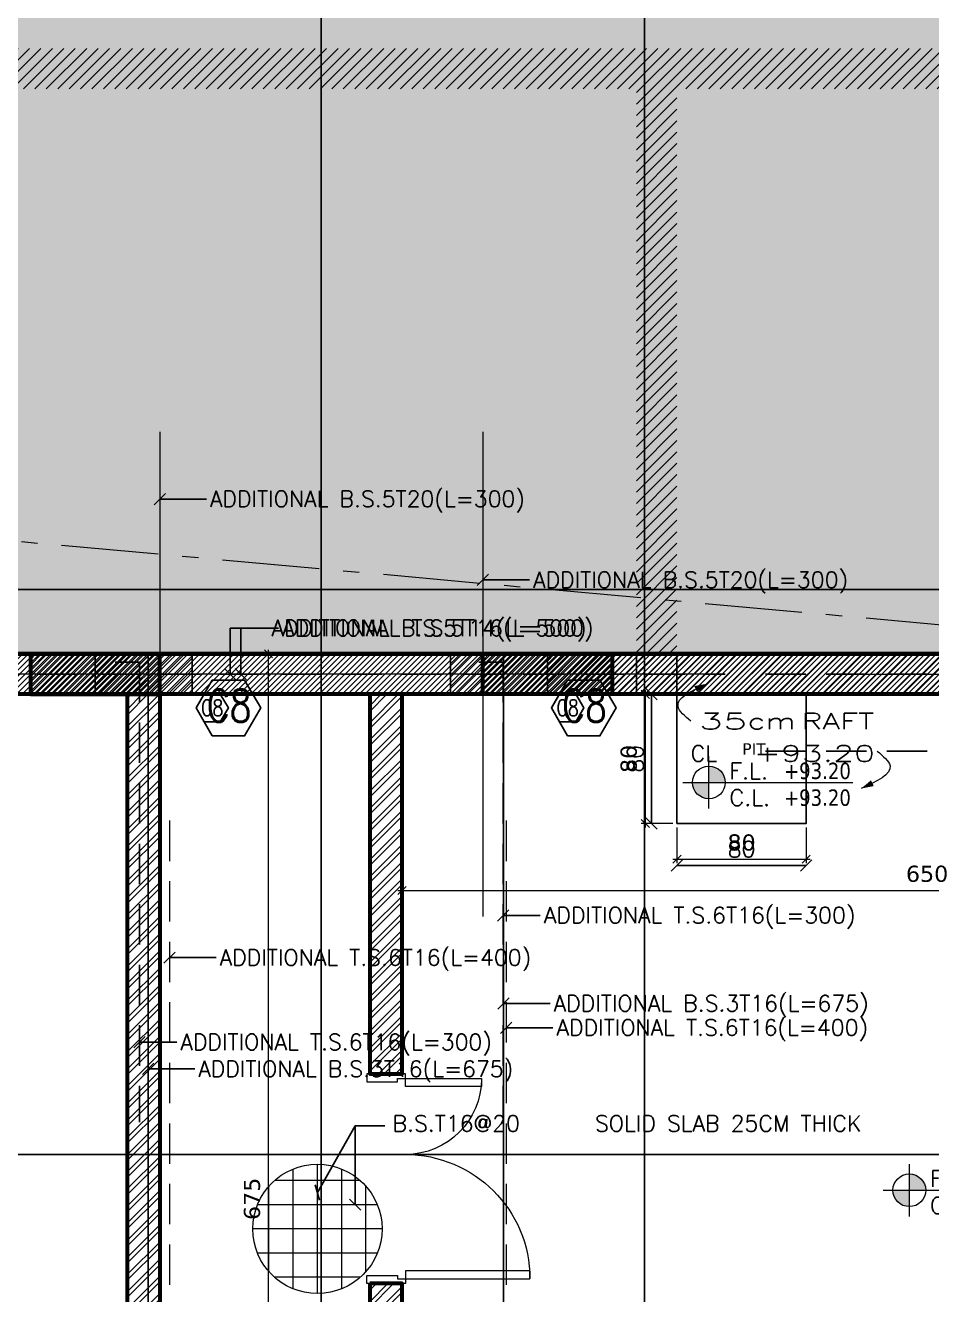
# Model space of a CAD drawing. Header units: inches. Extents: x -48 to 777, y -156 to 510.
# Drawn here: x 596.35 to 601.95, y 151.09 to 158.95 of the extents above; entities that cross this region are included whole.
import ezdxf
from ezdxf.enums import TextEntityAlignment as Align

# ---------------------------------------------------------------- set-up
doc = ezdxf.new("R2010")
doc.units = ezdxf.units.IN
doc.header["$MEASUREMENT"] = 0
doc.set_wipeout_variables(frame=1)
for name, pattern in [('ACAD_ISO10W100', [18, 12, -3, 0, -3]), ('HIDDEN', [0.375, 0.25, -0.125]), ('NUHA', [1.45, 0.75, -0.25, 0.2, -0.25])]:
    doc.linetypes.add(name, pattern=pattern)
doc.layers.get('Defpoints').update_dxf_attribs({"lineweight": 5})
for name, color, linetype, lineweight in [('A-AXIS ST', 251, 'ACAD_ISO10W100', 5), ('A-DIM', 9, 'Continuous', 5), ('A-DOORS', 38, 'Continuous', 20), ('A-HIDDEN', 254, 'HIDDEN', 5), ('A-LEVELS', 139, 'Continuous', 20), ('A-LIMIT LOT', 235, 'ACAD_ISO10W100', 20), ('A-PILLARS', 1, 'Continuous', 60), ('A-SIGNS1', 20, 'Continuous', 15), ('A-SIGNS2', 30, 'Continuous', 15), ('A-TEXT', 50, 'Continuous', 15), ('A-WALLS', 7, 'Continuous', 60), ('H-PILLARS', 61, 'Continuous', 5), ('H-WALLS', 51, 'Continuous', 5), ('str-raft-bottom', 1, 'Continuous', 5), ('str-raft-top', 1, 'Continuous', 5)]:
    doc.layers.add(name, color=color, linetype=linetype, lineweight=lineweight)
doc.layers.add('HH-DARK GREY', color=7, linetype='Continuous', lineweight=5, true_color=0x404040)
for name, color, linetype in [('pts pc', 7, 'Continuous'), ('Str-Axes', 8, 'Continuous'), ('str-basement2', 5, 'Continuous'), ('str-col-hatch', 8, 'Continuous'), ('str-COL-TAG-100', 1, 'Continuous'), ('str-COL-TAG-50', 7, 'Continuous'), ('str-columns', 3, 'Continuous'), ('str-ground', 5, 'Continuous'), ('str-raft', 5, 'Continuous'), ('str-slab-bottom-reinf.', 1, 'Continuous'), ('str-slab-top', 1, 'Continuous'), ('str-walls', 5, 'Continuous')]:
    doc.layers.add(name, color=color, linetype=linetype)
doc.styles.add('2mm', font='simplex.shx', dxfattribs={"height": 0.5})
doc.styles.add('ROMAN', font='ROMANS.SHX')
doc.styles.add('ROMAND', font='verdana.ttf')
doc.styles.add('ROMANS', font='romans__.ttf', dxfattribs={"height": 0.14})
doc.dimstyles.new('M-1.50', dxfattribs={"dimtxt": 0.1, "dimasz": 0.05, "dimexe": 0.025, "dimexo": 0.025, "dimgap": 0.05, "dimtad": 1, "dimlfac": 100, "dimrnd": 0.5, "dimzin": 9, "dimdsep": 46, "dimtxsty": 'ROMAND', "dimblk": 'OBLIQUE', "dimcen": 1, "dimdle": 0.025, "dimclrd": 256, "dimclre": 256, "dimclrt": 2, "dimadec": 0, "dimazin": 0, "dimtfac": 0.666667, "dimtmove": 2, "dimatfit": 3, "dimfxl": 0.04, "dimtolj": 1, "dimtzin": 5, "dimlwd": -1, "dimlwe": -1, "dimarcsym": 0})
doc.dimstyles.new('structure', dxfattribs={"dimtxt": 0.1, "dimasz": 0.07, "dimexe": 0.18, "dimexo": 1, "dimgap": 0.05, "dimtad": 1, "dimdec": 1, "dimlfac": 100, "dimrnd": 0.5, "dimdsep": 46, "dimtxsty": 'ROMAN', "dimblk1": 'OBLIQUE', "dimblk2": 'OBLIQUE', "dimsah": 1, "dimcen": 0.009, "dimse1": 1, "dimse2": 1, "dimclrd": 4, "dimclre": 9, "dimclrt": 1, "dimadec": 0, "dimazin": 0, "dimtfac": 0.066667, "dimtdec": 1, "dimtix": 1, "dimtmove": 2, "dimatfit": 3, "dimldrblk": 'OBLIQUE', "dimfxl": 0.18, "dimtolj": 1, "dimarcsym": 0})
pattern_1 = [(45, (4e-09, -99), (-0.035355339, 0.035355339), [])]

# ---------------------------------------------------------------- blocks, each defined once
blk = doc.blocks.new('LOT 688  TOPOGRAPHIC PLAN')
at = {"layer": 'A-LEVELS', "linetype": 'Continuous'}
for points in [[(-315993.24815, -27904.1172), (-315992.36321, -27903.98227), (-315991.49931, -27903.77041), (-315989.82419, -27903.14766), (-315988.13907, -27902.56039), (-315986.49852, -27901.84927), (-315986.07793, -27901.70635), (-315985.64327, -27901.60757), (-315984.76299, -27901.44127), (-315983.03305, -27901.03153), (-315982.17605, -27900.81323), (-315981.3012, -27900.63057), (-315980.3909, -27900.51656), (-315979.95952, -27900.41536), (-315979.77651, -27900.30285), (-315979.61232, -27900.14969), (-315978.96618, -27899.39156), (-315978.27808, -27898.62505), (-315977.9144, -27898.30944), (-315977.53565, -27898.07661)], [(-315992.89106, -27910.43137), (-315991.66476, -27909.84763), (-315991.00958, -27909.60551), (-315990.33388, -27909.42882), (-315989.65288, -27909.35354), (-315988.98183, -27909.41563), (-315988.31614, -27909.56079), (-315987.97166, -27909.58652), (-315987.6217, -27909.573), (-315986.92076, -27909.43586), (-315986.24408, -27909.1647), (-315985.62245, -27908.77482), (-315985.08664, -27908.28156), (-315984.66214, -27907.70748), (-315983.99229, -27907.54002), (-315982.70884, -27907.13172), (-315981.3889, -27906.79452), (-315980.05951, -27906.48626), (-315978.74737, -27906.12897), (-315978.10784, -27905.9037), (-315977.48306, -27905.63696)]]:
    blk.add_lwpolyline(points, dxfattribs=at)
at = {"layer": 'pts pc', "linetype": 'Continuous'}
for points in [[(-315979.356, -27900.34716), (-315980.06678, -27901.05036)], [(-315979.35979, -27901.05415), (-315980.06299, -27900.34337)]]:
    blk.add_lwpolyline(points, dxfattribs=at)
at = {"layer": 'pts pc', "color": 1, "insert": (-315979.21005, -27900.45145), "char_height": 0.5, "width": 3.0714286, "attachment_point": 1, "rotation": 359.692852, "style": '2mm'}
blk.add_mtext('\\Fsimplex.shx;\\W1.0000000000;\\T1.0000000000;\\o\\l97.943', dxfattribs=at)
at = {"linetype": 'Continuous'}
blk.add_wipeout([(-315996.80172, -27893.57917), (-315969.32038, -27896.23659), (-315969.32038, -27930.53073), (-315964.08799, -27936.87852), (-315964.6636, -27941.43051), (-315970.22923, -27937.16678), (-315985.1164, -27950.2257)], dxfattribs=at).dxf.layer = 'A-LIMIT LOT'
at = {"layer": 'A-HIDDEN', "linetype": 'ACAD_ISO10W100', "ltscale": 0.05}
blk.add_lwpolyline([(-315992.30527, -27900.52725), (-315983.21966, -27944.57125), (-315970.69258, -27933.58259), (-315972.32038, -27931.60779), (-315972.32038, -27902.3323)], close=True, dxfattribs=at)
blk = doc.blocks.new('_Oblique')
at = {"color": 0, "linetype": 'ByBlock', "lineweight": -2}
blk.add_line((-0.5, -0.5), (0.5, 0.5), dxfattribs=at)
blk = doc.blocks.new('*D1136')
at = {"layer": 'A-DIM', "transparency": 16777216}
for p, q in [((597.2018, 155.0584), (597.8754, 155.0584)), ((597.8504, 148.2834), (597.8504, 155.0834)), ((597.2018, 148.3084), (597.8754, 148.3084))]:
    blk.add_line(p, q, dxfattribs=at)
at = {"layer": 'Defpoints', "color": 0, "transparency": 16777216}
for p in [(597.1768, 155.0584), (597.8504, 155.0584), (597.1768, 148.3084)]:
    blk.add_point(p, dxfattribs=at)
at = {"layer": 'A-DIM', "transparency": 16777216, "xscale": 0.05, "yscale": 0.05, "zscale": 0.05}
for p, rotation in [((597.8504, 155.0584), 90), ((597.8504, 148.3084), 270)]:
    blk.add_blockref('_Oblique', p, dxfattribs=dict(at, rotation=rotation))
at = {"layer": 'A-DIM', "color": 2, "transparency": 16777216, "insert": (597.7485, 151.6834), "char_height": 0.1, "attachment_point": 5, "rotation": 90, "style": 'ROMAND'}
blk.add_mtext('\\A1;675', dxfattribs=at)
blk = doc.blocks.new('*D1143')
at = {"layer": 'A-DIM', "transparency": 16777216}
for p, q in [((598.6767, 152.5575), (598.6767, 153.6191)), ((605.1768, 153.2757), (605.1768, 153.6191)), ((598.6517, 153.5941), (605.2018, 153.5941))]:
    blk.add_line(p, q, dxfattribs=at)
at = {"layer": 'Defpoints', "color": 0, "transparency": 16777216}
for p in [(605.1768, 153.5941), (605.1768, 153.2507), (598.6767, 152.5325)]:
    blk.add_point(p, dxfattribs=at)
at = {"layer": 'A-DIM', "transparency": 16777216, "xscale": 0.05, "yscale": 0.05, "zscale": 0.05, "rotation": 180}
blk.add_blockref('_Oblique', (598.6767, 153.5941), dxfattribs=at)
at = {"layer": 'A-DIM', "transparency": 16777216, "xscale": 0.05, "yscale": 0.05, "zscale": 0.05}
blk.add_blockref('_Oblique', (605.1768, 153.5941), dxfattribs=at)
at = {"layer": 'A-DIM', "color": 2, "transparency": 16777216, "insert": (601.9268, 153.6962), "char_height": 0.1, "attachment_point": 5, "style": 'ROMAND'}
blk.add_mtext('\\A1;650', dxfattribs=at)
blk = doc.blocks.new('*D1152')
at = {"layer": 'A-DIM', "transparency": 16777216}
for p, q in [((589.7267, 151.2835), (589.7267, 150.8409)), ((596.9768, 151.2834), (596.9768, 150.8409)), ((589.7017, 150.8659), (597.0018, 150.8659))]:
    blk.add_line(p, q, dxfattribs=at)
at = {"layer": 'Defpoints', "color": 0, "transparency": 16777216}
for p in [(589.7267, 151.3085), (596.9768, 151.3084), (596.9768, 150.8659)]:
    blk.add_point(p, dxfattribs=at)
at = {"layer": 'A-DIM', "transparency": 16777216, "xscale": 0.05, "yscale": 0.05, "zscale": 0.05, "rotation": 180}
blk.add_blockref('_Oblique', (589.7267, 150.8659), dxfattribs=at)
at = {"layer": 'A-DIM', "transparency": 16777216, "xscale": 0.05, "yscale": 0.05, "zscale": 0.05}
blk.add_blockref('_Oblique', (596.9768, 150.8659), dxfattribs=at)
at = {"layer": 'A-DIM', "color": 2, "transparency": 16777216, "insert": (593.3517, 150.968), "char_height": 0.1, "attachment_point": 5, "style": 'ROMAND'}
blk.add_mtext('\\A1;725', dxfattribs=at)
blk = doc.blocks.new('*D1153')
at = {"layer": 'A-DIM', "transparency": 16777216}
for p, q in [((596.9768, 151.2834), (596.9768, 150.8409)), ((597.1768, 151.2834), (597.1768, 150.8409)), ((596.9518, 150.8659), (597.2018, 150.8659))]:
    blk.add_line(p, q, dxfattribs=at)
at = {"layer": 'Defpoints', "color": 0, "transparency": 16777216}
for p in [(596.9768, 151.3084), (597.1768, 151.3084), (597.1768, 150.8659)]:
    blk.add_point(p, dxfattribs=at)
at = {"layer": 'A-DIM', "transparency": 16777216, "xscale": 0.05, "yscale": 0.05, "zscale": 0.05, "rotation": 180}
blk.add_blockref('_Oblique', (596.9768, 150.8659), dxfattribs=at)
at = {"layer": 'A-DIM', "transparency": 16777216, "xscale": 0.05, "yscale": 0.05, "zscale": 0.05}
blk.add_blockref('_Oblique', (597.1768, 150.8659), dxfattribs=at)
at = {"layer": 'A-DIM', "color": 2, "transparency": 16777216, "insert": (597.0768, 150.6097), "char_height": 0.1, "attachment_point": 5, "style": 'ROMAND'}
blk.add_mtext('\\A1;20', dxfattribs=at)
blk = doc.blocks.new('*U1092')
for points in [[(80, 770), (80, 0), (30, 0), (30, 770)], [(1220, 470), (1220, 0), (1270, 0), (1270, 470)], [(30, 0), (0, 0), (0, -240), (50, -240), (50, -50), (30, -50), (30, 0)], [(1270, 0), (1300, 0), (1300, -240), (1250, -240), (1250, -50), (1270, -50), (1270, 0)]]:
    blk.add_lwpolyline(points, close=True)
for centre, radius, start, end in [((30, 0), 770, 0, 90), ((1270, 0), 470, 90, 180)]:
    blk.add_arc(centre, radius, start, end)
blk = doc.blocks.new('*D1162')
at = {"layer": 'A-DIM', "transparency": 16777216}
for p, q in [((600.3535, 154.8084), (600.1576, 154.8084)), ((600.1826, 154.8334), (600.1826, 153.9834)), ((600.3535, 154.0084), (600.1576, 154.0084))]:
    blk.add_line(p, q, dxfattribs=at)
at = {"layer": 'Defpoints', "color": 0, "transparency": 16777216}
for p in [(600.3785, 154.8084), (600.1826, 154.0084), (600.3785, 154.0084)]:
    blk.add_point(p, dxfattribs=at)
at = {"layer": 'A-DIM', "transparency": 16777216, "xscale": 0.05, "yscale": 0.05, "zscale": 0.05}
for p, rotation in [((600.1826, 154.8084), 90), ((600.1826, 154.0084), 270)]:
    blk.add_blockref('_Oblique', p, dxfattribs=dict(at, rotation=rotation))
at = {"layer": 'A-DIM', "color": 2, "transparency": 16777216, "insert": (600.0804, 154.4084), "char_height": 0.1, "attachment_point": 5, "rotation": 90, "style": 'ROMAND'}
blk.add_mtext('\\A1;80', dxfattribs=at)
blk = doc.blocks.new('*D1163')
at = {"layer": 'A-DIM', "transparency": 16777216}
for p, q in [((600.3785, 153.9834), (600.3785, 153.7626)), ((601.1785, 153.9834), (601.1785, 153.7626)), ((600.3535, 153.7876), (601.2035, 153.7876))]:
    blk.add_line(p, q, dxfattribs=at)
at = {"layer": 'Defpoints', "color": 0, "transparency": 16777216}
for p in [(600.3785, 154.0084), (601.1785, 154.0084), (601.1785, 153.7876)]:
    blk.add_point(p, dxfattribs=at)
at = {"layer": 'A-DIM', "transparency": 16777216, "xscale": 0.05, "yscale": 0.05, "zscale": 0.05, "rotation": 180}
blk.add_blockref('_Oblique', (600.3785, 153.7876), dxfattribs=at)
at = {"layer": 'A-DIM', "transparency": 16777216, "xscale": 0.05, "yscale": 0.05, "zscale": 0.05}
blk.add_blockref('_Oblique', (601.1785, 153.7876), dxfattribs=at)
at = {"layer": 'A-DIM', "color": 2, "transparency": 16777216, "insert": (600.7785, 153.8899), "char_height": 0.1, "attachment_point": 5, "style": 'ROMAND'}
blk.add_mtext('\\A1;80', dxfattribs=at)
blk = doc.blocks.new('GXFHGCGFCD')
at = {"layer": 'A-SIGNS1', "linetype": 'NUHA'}
h = blk.add_hatch(color=256, dxfattribs=at)
h.paths.add_polyline_path([(90.382, 61.33), (90.382, 61.17), (90.542, 61.17, 0.414214)])
h.paths.add_polyline_path([(90.382, 61.17), (90.222, 61.17, 0.414214), (90.382, 61.01)])
at = {"layer": 'A-SIGNS1'}
for p, q in [((90.382, 60.914), (90.382, 61.426)), ((90.126, 61.17), (91.79, 61.17))]:
    blk.add_line(p, q, dxfattribs=at)
blk.add_circle((90.382, 61.17), 0.16, dxfattribs=at)
blk = doc.blocks.new('DGXFHXFGDFD')
at = {"layer": 'A-SIGNS1'}
blk.add_blockref('GXFHGCGFCD', (0, 0), dxfattribs=at)
at = {"layer": 'A-SIGNS2', "linetype": 'NUHA', "style": 'ROMANS'}
for s, p in [('F.L.', (90.583, 61.203)), ('C.L.', (90.583, 60.941))]:
    blk.add_text(s, height=0.16, dxfattribs=at).set_placement(p)
at = {"layer": 'A-SIGNS2', "style": 'ROMANS', "width": 0.910135, "flags": 4}
for tag, p, p2 in [('NIV.FINI', (91.116, 61.203), (91.79, 61.203)), ('NIV.BETON', (91.116, 60.941), (91.79, 60.941))]:
    blk.add_attdef(tag, text='', height=0.16, dxfattribs=at).set_placement(p, p2, align=Align.FIT)
blk = doc.blocks.new('AXIS')
at = {"layer": 'A-AXIS ST', "ltscale": 0.1}
for p, q in [((642.66853, 296.91777), (642.66853, 336.01919)), ((644.66853, 296.91777), (644.66853, 336.01919)), ((657.61853, 330.26919), (627.81853, 330.26919)), ((657.61853, 327.16933), (627.81853, 327.16933))]:
    blk.add_line(p, q, dxfattribs=at)
blk = doc.blocks.new('tags')
at = {"layer": 'str-COL-TAG-100', "color": 2}
blk.add_lwpolyline([(0.125, -0.2616), (0.325, -0.2616), (0.425, -0.0884), (0.325, 0.0848), (0.125, 0.0848), (0.025, -0.0884)], close=True, dxfattribs=at)
at = {"layer": 'str-COL-TAG-50', "color": 2}
blk.add_lwpolyline([(0.075, -0.175), (0.175, -0.175), (0.225, -0.0884), (0.175, -0.0018), (0.075, -0.0018), (0.025, -0.0884)], close=True, dxfattribs=at)
at = {"layer": 'str-COL-TAG-100', "color": 1, "style": 'ROMANS', "width": 0.699426}
blk.add_attdef('NUMBER', text='', height=0.2, dxfattribs=at).set_placement((0.0918, -0.1741), (0.3679, -0.1741), align=Align.FIT)
at = {"layer": 'str-COL-TAG-50', "color": 1, "style": 'ROMANS', "width": 0.697102}
blk.add_attdef('NUMBER', text='', height=0.1, dxfattribs=at).set_placement((0.0562, -0.1375), (0.1938, -0.1375), align=Align.FIT)
blk = doc.blocks.new('DALLE-P')
at = {"color": 5}
for points in [[(-4.659, 3.291, 0, 0.4, 0), (-5.346, 2.966, 0.4, 0.4, 0)], [(4.908, -3.191, 0, 0.4, 0), (5.596, -2.866, 0.4, 0.4, 0)]]:
    blk.add_lwpolyline(points, format="xyseb", dxfattribs=at)
for points in [[(-5.647, 0.973), (-6.437, 1.884), (-4.659, 3.291)], [(5.896, -0.873), (6.687, -1.785), (4.908, -3.191)]]:
    blk.add_spline(points, degree=3, dxfattribs=at)
at = {"color": 1, "style": 'ROMANS', "width": 1.302339}
blk.add_text('cm', height=1, dxfattribs=at).set_placement((-2.147, 0.473), (0.853, 0.473), align=Align.FIT)
at = {"color": 1, "style": 'ROMANS'}
blk.add_text('CL', height=1, dxfattribs=at).set_placement((-5.647, -1.527))
for tag, width, p, p2 in [('SLABTHICKNESS', 1.557299, (-5.147, 0.473), (-2.147, 0.473)), ('SLABTYPE', 1.86013, (1.204, 0.473), (5.704, 0.473)), ('CONCRETELEVEL', 1.620528, (-1.746, -1.527), (5.754, -1.527))]:
    blk.add_attdef(tag, text='', height=1, dxfattribs=dict(at, width=width)).set_placement(p, p2, align=Align.FIT)
blk = doc.blocks.new('*D1930')
at = {"layer": 'Defpoints', "color": 0, "transparency": 16777216}
for p in [(600.3785, 154.0085), (601.1785, 154.0085), (601.1785, 153.7491)]:
    blk.add_point(p, dxfattribs=at)
at = {"layer": 'str-raft', "color": 4, "lineweight": -2, "transparency": 16777216}
blk.add_line((600.3785, 153.7491), (601.1785, 153.7491), dxfattribs=at)
at = {"layer": 'str-raft', "color": 4, "lineweight": -2, "transparency": 16777216, "xscale": 0.07, "yscale": 0.07, "zscale": 0.07, "rotation": 180}
blk.add_blockref('_Oblique', (600.3785, 153.7491), dxfattribs=at)
at = {"layer": 'str-raft', "color": 4, "lineweight": -2, "transparency": 16777216, "xscale": 0.07, "yscale": 0.07, "zscale": 0.07}
blk.add_blockref('_Oblique', (601.1785, 153.7491), dxfattribs=at)
at = {"layer": 'str-raft', "color": 1, "transparency": 16777216, "insert": (600.7785, 153.8491), "char_height": 0.1, "attachment_point": 5, "style": 'ROMAN'}
blk.add_mtext('\\A1;80', dxfattribs=at)
blk = doc.blocks.new('*D1931')
at = {"layer": 'Defpoints', "color": 0, "transparency": 16777216}
for p in [(600.2208, 154.8085), (600.3785, 154.8085), (600.3785, 154.0085)]:
    blk.add_point(p, dxfattribs=at)
at = {"layer": 'str-raft', "color": 4, "lineweight": -2, "transparency": 16777216}
blk.add_line((600.2208, 154.0085), (600.2208, 154.8085), dxfattribs=at)
at = {"layer": 'str-raft', "color": 4, "lineweight": -2, "transparency": 16777216, "xscale": 0.07, "yscale": 0.07, "zscale": 0.07}
for p, rotation in [((600.2208, 154.8085), 90), ((600.2208, 154.0085), 270)]:
    blk.add_blockref('_Oblique', p, dxfattribs=dict(at, rotation=rotation))
at = {"layer": 'str-raft', "color": 1, "transparency": 16777216, "insert": (600.1208, 154.4085), "char_height": 0.1, "attachment_point": 5, "rotation": 90, "style": 'ROMAN'}
blk.add_mtext('\\A1;80', dxfattribs=at)

msp = doc.modelspace()

# ---------------------------------------------------------------- block references
at = {"layer": 'A-TEXT'}
msp.add_blockref('LOT 688  TOPOGRAPHIC PLAN', (316579.44716, 28057.10823), dxfattribs=at)

# ---------------------------------------------------------------- next in the draw order: hatches: boundary and pattern name
at = {"layer": 'H-PILLARS'}
h = msp.add_hatch(dxfattribs=at)
h.set_pattern_fill('ANSI31', color=256, scale=0.2, angle=90)
h.set_pattern_definition([(135, (-143.491753, -175.210882), (-0.0176776695, -0.0176776695), [])])
edge = h.paths.add_edge_path()
edge.add_line((600.92678, 129.60688), (600.92678, 129.15688))
edge.add_arc((604.37678, 129.15688), 3.45, 180, 270)
edge.add_line((604.37678, 125.70688), (610.77962, 125.70688))
edge.add_line((610.77962, 125.70688), (610.07678, 126.55955))
edge.add_line((610.07678, 126.55955), (610.07678, 160.87647))
edge.add_line((610.07678, 160.87647), (609.87678, 160.89581))
edge.add_line((609.87678, 160.89581), (609.87678, 126.48774))
edge.add_line((609.87678, 126.48774), (610.35557, 125.90688))
edge.add_line((610.35557, 125.90688), (604.37678, 125.90688))
edge.add_arc((604.37678, 129.15688), 3.25, 180, 270, ccw=False)
edge.add_line((601.12678, 129.15688), (601.12678, 129.60688))
edge.add_line((601.12678, 129.60688), (600.92678, 129.60688))
h = msp.add_hatch(dxfattribs=at)
h.set_pattern_fill('ANSI31', color=256, scale=0.2)
h.paths.add_polyline_path([(589.72677, 154.80868), (589.72677, 155.05861), (603.56644, 155.05831), (603.57678, 154.90847), (605.42678, 154.90827), (605.42678, 147.60861), (607.12678, 147.60861), (607.12678, 143.05688), (605.57678, 143.05688), (605.57678, 129.60688), (600.92678, 129.60688), (600.92678, 129.85688), (605.32678, 129.85688), (605.32678, 143.30688), (606.87678, 143.30688), (606.87678, 147.35845), (605.17678, 147.35845), (605.17685, 154.65849), (603.32679, 154.65851), (603.32678, 154.80842)])
h = msp.add_hatch(dxfattribs=at)
h.set_pattern_fill('ANSI31', color=256, scale=0.2)
h.set_pattern_definition([(45, (54.808247, -168.71929), (-0.0176776695, 0.0176776695), [])])
h.paths.add_polyline_path([(596.37678, 155.05845), (596.37678, 154.80845), (597.17678, 154.80845), (597.17678, 155.05845)])
h = msp.add_hatch(dxfattribs=at)
h.set_pattern_fill('ANSI31', color=256, scale=0.2)
h.set_pattern_definition([(45, (54.008247, -168.71929), (-0.0176776695, 0.0176776695), [])])
h.paths.add_polyline_path([(599.97678, 155.05845), (599.97678, 154.80845), (599.17678, 154.80845), (599.17678, 155.05845)])
at = {"layer": 'H-WALLS'}
h = msp.add_hatch(dxfattribs=at)
h.set_pattern_fill('ANSI32', color=256, scale=0.2)
h.set_pattern_definition([(45, (-242.49175, -175.21088), (-0.0530330086, 0.0530330086), []), (45, (-242.4564, -175.21088), (-0.0530330086, 0.0530330086), [])])
h.paths.add_polyline_path([(596.97682, 148.55845), (596.97681, 154.80845), (597.17677, 154.80845), (597.17678, 148.55845)])
h = msp.add_hatch(dxfattribs=at)
h.set_pattern_fill('ANSI32', color=256, scale=0.2)
h.set_pattern_definition([(45, (-244.83175, -175.21088), (-0.0530330086, 0.0530330086), []), (45, (-244.7964, -175.21088), (-0.0530330086, 0.0530330086), [])])
h.paths.add_polyline_path([(598.47678, 154.80843), (598.47676, 152.45846), (598.67672, 152.45846), (598.67674, 154.80843)])
h = msp.add_hatch(dxfattribs=at)
h.set_pattern_fill('ANSI32', color=256, scale=0.2)
h.set_pattern_definition([(45, (-244.83175, -174.235674), (-0.0530330086, 0.0530330086), []), (45, (-244.7964, -174.235674), (-0.0530330086, 0.0530330086), [])])
h.paths.add_polyline_path([(598.47676, 151.15846), (598.47678, 150.15844), (598.67674, 150.15844), (598.67672, 151.15846)])
at = {"layer": 'HH-DARK GREY'}
h = msp.add_hatch(dxfattribs=at)
h.set_pattern_fill('EARTH', color=256, scale=2)
h.set_pattern_definition([(0, (-242.49175, -174.7109), (0.5, 0.5), [0.5, -0.5]), (0, (-242.49175, -174.5234), (0.5, 0.5), [0.5, -0.5]), (0, (-242.49175, -174.3359), (0.5, 0.5), [0.5, -0.5]), (90, (-242.42925, -174.2734), (-0.5, 0.5), [0.5, -0.5]), (90, (-242.24175, -174.2734), (-0.5, 0.5), [0.5, -0.5]), (90, (-242.05425, -174.2734), (-0.5, 0.5), [0.5, -0.5])])
edge = h.paths.add_edge_path()
edge.add_line((589.47678, 155.05845), (589.47678, 148.30845))
edge.add_line((589.47678, 148.30845), (589.97678, 148.30845))
edge.add_line((589.97678, 148.30845), (589.97678, 143.05688))
edge.add_line((589.97678, 143.05688), (592.77678, 143.05688))
edge.add_line((592.77678, 143.05688), (592.77678, 129.60688))
edge.add_line((592.77678, 129.60688), (597.22678, 129.60688))
edge.add_line((597.22678, 129.60688), (597.22678, 125.90688))
edge.add_line((597.22678, 125.90688), (590.66159, 125.90688))
edge.add_line((590.66159, 125.90688), (582.9059, 163.50387))
edge.add_line((582.9059, 163.50387), (609.87678, 160.89581))
edge.add_line((609.87678, 160.89581), (609.87678, 126.48774))
edge.add_line((609.87678, 126.48774), (610.35557, 125.90688))
edge.add_line((610.35557, 125.90688), (604.37678, 125.90688))
edge.add_arc((604.37678, 129.15688), 3.25, 180, 270, ccw=False)
edge.add_line((601.12678, 129.15688), (601.12678, 129.60688))
edge.add_line((601.12678, 129.60688), (605.57678, 129.60688))
edge.add_line((605.57678, 129.60688), (605.57678, 143.05688))
edge.add_line((605.57678, 143.05688), (607.12678, 143.05688))
edge.add_line((607.12678, 143.05688), (607.12678, 147.60861))
edge.add_line((607.12678, 147.60861), (605.42678, 147.60861))
edge.add_line((605.42678, 147.60861), (605.4268, 154.90849))
edge.add_line((605.4268, 154.90849), (603.57164, 154.90845))
edge.add_line((603.57164, 154.90845), (603.57158, 155.05832))
edge.add_line((603.57158, 155.05832), (589.47678, 155.05853))
edge.add_line((589.47678, 155.05853), (589.47678, 154.98002))
edge.add_line((589.47678, 154.98002), (589.47678, 155.05845))
at = {"layer": 'str-col-hatch'}
h = msp.add_hatch(dxfattribs=at)
h.set_pattern_fill('ANSI31', color=256, scale=0.4)
h.set_pattern_definition([(45, (-99.00302, 104.09906), (-0.035355339, 0.035355339), [])])
h.paths.add_polyline_path([(596.77678, 155.05831), (596.77678, 154.80831), (597.37678, 154.80831), (597.37678, 155.05831)])
h = msp.add_hatch(dxfattribs=at)
h.set_pattern_fill('ANSI31', color=256, scale=0.4)
h.set_pattern_definition([(45, (-96.80302, 104.09906), (-0.035355339, 0.035355339), [])])
h.paths.add_polyline_path([(598.97678, 155.05831), (598.97678, 154.80831), (599.57678, 154.80831), (599.57678, 155.05831)])
at = {"layer": 'str-walls'}
h = msp.add_hatch(dxfattribs=at)
h.set_pattern_fill('ANSI31', color=8, scale=0.4)
h.set_pattern_definition(pattern_1)
edge = h.paths.add_edge_path()
edge.add_line((600.92678, 129.60688), (600.92678, 129.15688))
edge.add_arc((604.37678, 129.15688), 3.45, 180, 270)
edge.add_line((604.37678, 125.70688), (610.77962, 125.70688))
edge.add_line((610.77962, 125.70688), (610.07678, 126.55955))
edge.add_line((610.07678, 126.55955), (610.07678, 160.87647))
edge.add_line((610.07678, 160.87647), (609.87678, 160.89581))
edge.add_line((609.87678, 160.89581), (609.87678, 126.48774))
edge.add_line((609.87678, 126.48774), (610.35557, 125.90688))
edge.add_line((610.35557, 125.90688), (604.37678, 125.90688))
edge.add_arc((604.37678, 129.15688), 3.25, 180, 270, ccw=False)
edge.add_line((601.12678, 129.15688), (601.12678, 129.60688))
edge.add_line((601.12678, 129.60688), (600.92678, 129.60688))
h = msp.add_hatch(dxfattribs=at)
h.set_pattern_fill('ANSI31', color=8, scale=0.4)
h.set_pattern_definition(pattern_1)
h.paths.add_polyline_path([(589.47678, 156.30841), (589.47678, 158.80848), (606.6768, 158.80831), (606.67686, 154.90829), (606.42686, 154.90829), (606.4268, 158.55831), (589.72678, 158.55831), (589.72678, 156.30848)])
h = msp.add_hatch(dxfattribs=at)
h.set_pattern_fill('ANSI31', color=8, scale=0.4)
h.set_pattern_definition(pattern_1)
h.paths.add_polyline_path([(600.12848, 155.05844), (600.37848, 155.05844), (600.37848, 158.5583), (600.12848, 158.5583)])
h = msp.add_hatch(dxfattribs=at)
h.set_pattern_fill('ANSI31', color=8, scale=0.4)
h.set_pattern_definition(pattern_1)
h.paths.add_polyline_path([(604.77678, 129.60688), (604.77678, 129.85688), (601.72678, 129.85688), (601.72678, 129.60688)])
h.paths.add_polyline_path([(605.57678, 134.65688), (605.32678, 134.65688), (605.32678, 129.85688), (605.57678, 129.85688)])
h.paths.add_polyline_path([(605.57678, 140.05688), (605.32678, 140.05688), (605.32678, 135.45688), (605.57678, 135.45688)])
h.paths.add_polyline_path([(605.57678, 140.85688), (605.57678, 143.05688), (605.32678, 143.05688), (605.32678, 140.85688)])
h.paths.add_polyline_path([(606.87678, 143.05688), (606.87678, 143.30688), (605.57678, 143.30688), (605.57678, 143.05688)])
h.paths.add_polyline_path([(607.12678, 146.80861), (606.87678, 146.80861), (606.87678, 143.85688), (607.12678, 143.85688)])
h.paths.add_polyline_path([(605.42678, 147.60861), (605.42678, 147.35845), (606.87678, 147.35845), (606.87678, 147.60861)])
h.paths.add_polyline_path([(605.42678, 152.40855), (605.17683, 152.40855), (605.17679, 148.55845), (605.42678, 148.55845)])
h.paths.add_polyline_path([(605.42678, 154.25831), (605.17685, 154.25831), (605.17684, 153.20855), (605.42678, 153.20855)])
h.paths.add_polyline_path([(603.32678, 155.05831), (603.32678, 154.80845), (602.52678, 154.80845), (602.52678, 155.05832), (599.57678, 155.05836), (599.57678, 154.80843), (603.32678, 154.80842), (603.32679, 154.65851), (605.17679, 154.65849), (605.17679, 154.9083), (603.57678, 154.90847), (603.56644, 155.05831)])

# ---------------------------------------------------------------- next in the draw order: linework, layer by layer
at = {"layer": 'A-DIM'}
msp.add_lwpolyline([(600.37848, 154.0084), (601.17848, 154.0084), (601.17848, 154.8084), (600.37848, 154.8084)], close=True, dxfattribs=at)
at = {"layer": 'A-PILLARS'}
msp.add_lwpolyline([(609.87678, 160.89581), (609.87678, 126.48774), (610.35557, 125.90688), (604.37678, 125.90688, -0.4142136), (601.12678, 129.15688), (601.12678, 129.60688), (605.57678, 129.60688), (605.57678, 143.05688), (607.12678, 143.05688), (607.12678, 147.60861), (605.42678, 147.60861), (605.4268, 154.90849), (603.57164, 154.90845), (603.57158, 155.05832), (589.47678, 155.05853), (589.47678, 154.98002), (589.47678, 155.05845)], format="xyb", dxfattribs=at)
for points in [[(589.72677, 154.80868), (589.72677, 155.05861), (603.56644, 155.05831), (603.57678, 154.90847), (605.42678, 154.90827), (605.42678, 147.60861), (607.12678, 147.60861), (607.12678, 143.05688), (605.57678, 143.05688), (605.57678, 129.60688), (600.92678, 129.60688), (600.92678, 129.85688), (605.32678, 129.85688), (605.32678, 143.30688), (606.87678, 143.30688), (606.87678, 147.35845), (605.17678, 147.35845), (605.17685, 154.65849), (603.32679, 154.65851), (603.32678, 154.80842)], [(596.37678, 155.05845), (596.37678, 154.80845), (597.17678, 154.80845), (597.17678, 155.05845)], [(599.97678, 155.05845), (599.97678, 154.80845), (599.17678, 154.80845), (599.17678, 155.05845)]]:
    msp.add_lwpolyline(points, close=True, dxfattribs=at)
at = {"layer": 'A-WALLS'}
for points in [[(596.97682, 148.55845), (596.97681, 154.80845), (597.17677, 154.80845), (597.17678, 148.55845)], [(598.47678, 154.80843), (598.47676, 152.45846), (598.67672, 152.45846), (598.67674, 154.80843)], [(598.47676, 151.15846), (598.47678, 150.15844), (598.67674, 150.15844), (598.67672, 151.15846)]]:
    msp.add_lwpolyline(points, close=True, dxfattribs=at)
at = {"layer": 'HH-DARK GREY'}
msp.add_lwpolyline([(605.57678, 143.05688), (607.12678, 143.05688), (607.12678, 147.60861), (605.42678, 147.60861), (605.4268, 154.80845), (605.4268, 154.80845), (605.4268, 155.05845), (589.47678, 155.05845), (589.47678, 148.30845), (589.97678, 148.30845), (589.97678, 143.05688), (592.77678, 143.05688), (592.77678, 129.60688), (597.22678, 129.60688), (597.47678, 129.60688), (597.47678, 126.95688), (601.65465, 126.95688, -0.1715835), (600.87678, 129.15688), (600.87678, 129.60688), (601.12678, 129.60688), (605.57678, 129.60688)], format="xyb", close=True, dxfattribs=at)
at = {"layer": 'Str-Axes', "ltscale": 0.1}
for p, q in [((598.17678, 122.25688), (598.17678, 161.35831)), ((600.17678, 122.25688), (600.17678, 161.35831)), ((611.62657, 155.05831), (583.32678, 155.05831)), ((611.62657, 151.95845), (583.32678, 151.95845))]:
    msp.add_line(p, q, dxfattribs=at)
at = {"layer": 'str-basement2'}
msp.add_lwpolyline([(589.47678, 155.05833), (589.47678, 148.30845), (589.97678, 148.30845), (589.97678, 143.05688), (592.77678, 143.05688), (592.77678, 129.60688), (605.57678, 129.60688), (605.57678, 143.05688), (607.12678, 143.05688), (607.12678, 147.60861), (605.42678, 147.60862), (605.4268, 154.65849), (606.67686, 154.65849), (606.6768, 155.05816)], close=True, dxfattribs=at)
at = {"layer": 'str-columns'}
for points in [[(597.37678, 154.80831), (597.37678, 155.05831), (596.77678, 155.05831), (596.77678, 154.80831)], [(599.57678, 154.80831), (599.57678, 155.05831), (598.97678, 155.05831), (598.97678, 154.80831)]]:
    msp.add_lwpolyline(points, close=True, dxfattribs=at)
at = {"layer": 'str-ground'}
msp.add_lwpolyline([(600.37848, 154.0084), (601.17848, 154.0084), (601.17848, 154.8084), (600.37848, 154.8084)], close=True, dxfattribs=at)
at = {"layer": 'str-raft'}
for points in [[(589.07678, 155.45833), (589.07678, 147.90845), (589.57678, 147.90845), (589.57678, 142.65688), (592.37678, 142.65688), (592.37678, 129.20688), (605.97678, 129.20688), (605.97678, 142.65688), (607.52678, 142.65688), (607.52678, 148.00861), (605.82678, 148.00862), (605.8268, 154.25849), (607.07687, 154.25849), (607.07679, 155.45815)], [(600.37848, 154.00852), (601.17848, 154.00852), (601.17848, 154.80852), (600.37848, 154.80852)]]:
    msp.add_lwpolyline(points, close=True, dxfattribs=at)
at = {"layer": 'str-raft-bottom'}
for p, q in [((597.17678, 156.43345), (597.17678, 153.43345)), ((599.17678, 156.43331), (599.17678, 153.43331)), ((600.67678, 154.93331), (595.67678, 154.93331)), ((601.42678, 154.93345), (604.42678, 154.93345))]:
    msp.add_line(p, q, dxfattribs=at)
at = {"layer": 'str-raft-top', "linetype": 'HIDDEN'}
for p, q in [((597.23709, 154.02604), (597.23709, 150.02604)), ((599.32202, 154.02604), (599.32202, 150.02604))]:
    msp.add_line(p, q, dxfattribs=at)
at = {"layer": 'str-slab-bottom-reinf.'}
for p, q in [((597.10454, 148.30845), (597.10454, 155.04629)), ((599.30454, 148.30845), (599.30454, 155.04629))]:
    msp.add_line(p, q, dxfattribs=at)
at = {"layer": 'str-slab-bottom-reinf.', "lineweight": 0}
for p, q in [((598.15305, 151.09747), (598.15305, 151.89759)), ((598.00305, 151.12665), (598.00305, 151.86841)), ((598.30305, 151.12665), (598.30305, 151.86841)), ((597.85305, 151.23286), (597.85305, 151.7622)), ((598.41772, 151.79753), (597.88838, 151.79753)), ((598.45305, 151.23286), (598.45305, 151.7622)), ((598.52393, 151.64753), (597.78217, 151.64753)), ((598.55311, 151.49753), (597.75298, 151.49753)), ((598.52393, 151.34753), (597.78217, 151.34753)), ((598.41772, 151.19753), (597.88838, 151.19753))]:
    msp.add_line(p, q, dxfattribs=at)
msp.add_circle((598.15305, 151.49753), 0.40006, dxfattribs=at)
at = {"layer": 'str-slab-top', "linetype": 'HIDDEN'}
for p, q in [((595.67678, 154.93331), (600.67678, 154.93331)), ((600.92678, 154.93345), (606.92678, 154.93345)), ((600.92678, 154.45619), (606.92678, 154.45619))]:
    msp.add_line(p, q, dxfattribs=at)
for points in [[(596.90178, 155.00831), (597.05178, 155.00831), (597.05178, 152.15831)], [(599.15178, 155.00831), (599.30178, 155.00831), (599.30178, 152.15831)]]:
    msp.add_lwpolyline(points, dxfattribs=at)
at = {"layer": 'str-walls'}
for points in [[(589.47678, 156.30841), (589.47678, 155.05833), (606.6768, 155.05816), (606.67686, 154.90829), (606.42686, 154.90829), (606.4268, 154.80816), (589.72678, 154.80816), (589.72678, 156.30848)], [(599.57678, 154.80843), (599.57678, 155.05836), (603.57678, 155.05836), (603.57678, 154.90847), (605.42678, 154.90827), (605.42678, 147.60861), (607.12678, 147.60861), (607.12678, 143.05688), (605.57678, 143.05688), (605.57678, 129.60688), (601.72678, 129.60688), (601.72678, 129.85688), (605.32678, 129.85688), (605.32678, 143.30688), (606.87678, 143.30688), (606.87678, 147.35845), (605.17678, 147.35845), (605.17685, 154.65849), (603.32679, 154.65851), (603.32678, 154.80842)], [(600.12848, 155.05844), (600.37848, 155.05844), (600.37848, 154.80814), (600.12848, 154.80814)]]:
    msp.add_lwpolyline(points, close=True, dxfattribs=at)

# ---------------------------------------------------------------- next in the draw order: block references
at = {"layer": 'A-DIM'}
msp.add_blockref('AXIS', (-44.49175, -175.21088), dxfattribs=at)
at = {"layer": 'A-DOORS', "xscale": -0.0009999999999906002, "yscale": 0.0009999999999906002, "zscale": 0.0009999999999906002, "rotation": 269.9999988179391}
msp.add_blockref('*U1092', (598.69849, 151.15846), dxfattribs=at)
at = {"layer": 'A-SIGNS1'}
ref = msp.add_blockref('DGXFHXFGDFD', (543.30996, 115.50543), dxfattribs=dict(at, xscale=0.6336000000000013, yscale=0.6336000000000013, zscale=0.6336000000000013))
ref.add_attrib('NIV.FINI', '+93.20', dxfattribs={"layer": 'A-SIGNS2', "height": 0.101376, "style": 'ROMAND', "width": 0.797031}).set_placement((601.04097, 154.28373), (601.45496, 154.28373), align=Align.FIT)
ref.add_attrib('NIV.BETON', '+93.20', dxfattribs={"layer": 'A-SIGNS2', "height": 0.101376, "style": 'ROMAND', "width": 0.797031}).set_placement((601.04097, 154.11785), (601.45496, 154.11785), align=Align.FIT)
ref = msp.add_blockref('DGXFHXFGDFD', (544.55098, 112.97946), dxfattribs=dict(at, xscale=0.6336000000000013, yscale=0.6336000000000013, zscale=0.6336000000000013))
ref.add_attrib('NIV.FINI', '+93.50', dxfattribs={"layer": 'A-SIGNS2', "height": 0.101376, "style": 'ROMAND', "width": 0.797031}).set_placement((602.28199, 151.75776), (602.69597, 151.75776), align=Align.FIT)
ref.add_attrib('NIV.BETON', '+93.40', dxfattribs={"layer": 'A-SIGNS2', "height": 0.101376, "style": 'ROMAND', "width": 0.797031}).set_placement((602.28199, 151.59188), (602.69597, 151.59188), align=Align.FIT)
at = {"layer": 'str-columns'}
ref = msp.add_blockref('tags', (597.37678, 154.81215), dxfattribs=at)
ref.add_attrib('NUMBER', 'C8', dxfattribs={"layer": 'str-COL-TAG-50', "color": 1, "height": 0.1, "style": 'ROMANS', "width": 0.63631}).set_placement((597.43297, 154.67465), (597.57056, 154.67465), align=Align.FIT)
ref.add_attrib('NUMBER', 'C8', dxfattribs={"layer": 'str-COL-TAG-100', "color": 1, "height": 0.2, "style": 'ROMANS', "width": 0.638431}).set_placement((597.46862, 154.6381), (597.74471, 154.6381), align=Align.FIT)
ref = msp.add_blockref('tags', (599.57678, 154.81215), dxfattribs=at)
ref.add_attrib('NUMBER', 'C8', dxfattribs={"layer": 'str-COL-TAG-50', "color": 1, "height": 0.1, "style": 'ROMANS', "width": 0.63631}).set_placement((599.63297, 154.67465), (599.77056, 154.67465), align=Align.FIT)
ref.add_attrib('NUMBER', 'C8', dxfattribs={"layer": 'str-COL-TAG-100', "color": 1, "height": 0.2, "style": 'ROMANS', "width": 0.638431}).set_placement((599.66862, 154.6381), (599.94471, 154.6381), align=Align.FIT)
at = {"layer": 'str-raft-bottom'}
ref = msp.add_blockref('DALLE-P', (601.02863, 154.54461), dxfattribs=dict(at, xscale=0.09999999999990905, yscale=0.09999999999990905, zscale=0.09999999999990905))
ref.add_attrib('CONCRETELEVEL', '+93.20', dxfattribs={"layer": '0', "color": 1, "height": 0.1, "style": 'ROMANS', "width": 1.341363}).set_placement((600.85402, 154.39187), (601.60402, 154.39187), align=Align.FIT)
ref.add_attrib('SLABTHICKNESS', '35', dxfattribs={"layer": '0', "color": 1, "height": 0.1, "style": 'ROMANS', "width": 1.557299}).set_placement((600.51395, 154.59187), (600.81395, 154.59187), align=Align.FIT)
ref.add_attrib('SLABTYPE', 'RAFT', dxfattribs={"layer": '0', "color": 1, "height": 0.1, "style": 'ROMANS', "width": 1.276846}).set_placement((601.14903, 154.59187), (601.59903, 154.59187), align=Align.FIT)

# ---------------------------------------------------------------- next in the draw order: texts
at = {"layer": 'A-TEXT', "insert": (600.92773, 154.50552), "char_height": 0.07, "width": 0.7766314, "attachment_point": 3, "style": 'ROMAND'}
msp.add_mtext('PIT', dxfattribs=at)
at = {"layer": 'str-raft-bottom', "style": 'ROMAN'}
for s, p in [('ADDITIONAL B.S.5T20(L=300)', (597.48801, 155.96872)), ('ADDITIONAL B.S.5T20(L=300)', (599.48801, 155.46778)), ('ADDITIONAL B.S.5T14(L=500)', (597.86861, 155.16911))]:
    msp.add_text(s, height=0.1, dxfattribs=at).set_placement(p)
at = {"layer": 'str-raft-top', "style": 'ROMAN'}
for p in [(597.54832, 153.12832), (599.63325, 152.69428)]:
    msp.add_text('ADDITIONAL T.S.6T16(L=400)', height=0.1, dxfattribs=at).set_placement(p)
at = {"layer": 'str-slab-bottom-reinf.', "style": 'ROMAN'}
for s, p in [('ADDITIONAL B.S.3T16(L=675)', (599.61577, 152.84461)), ('ADDITIONAL B.S.3T16(L=675)', (597.41577, 152.43888)), ('B.S.T16@20', (598.61799, 152.10069)), ('SOLID SLAB 25CM THICK', (599.87102, 152.10069))]:
    msp.add_text(s, height=0.1, dxfattribs=at).set_placement(p)
at = {"layer": 'str-slab-top', "style": 'ROMAN'}
for s, p in [('ADDITIONAL T.S.5T16(L=500)', (597.93441, 155.16911)), ('ADDITIONAL T.S.6T16(L=300)', (599.55516, 153.39021)), ('ADDITIONAL T.S.6T16(L=300)', (597.30516, 152.60496))]:
    msp.add_text(s, height=0.1, dxfattribs=at).set_placement(p)

# ---------------------------------------------------------------- next in the draw order: dimensions: what is measured, and where the dimension line sits
at = {"layer": 'A-DIM'}
for base, p1, p2, picture, middle in [((597.85044, 155.05845), (597.17678, 148.30845), (597.17678, 155.05845), '*D1136', (597.74846, 151.68345)), ((600.18265, 154.0084), (600.37848, 154.8084), (600.37848, 154.0084), '*D1162', (600.08036, 154.4084))]:
    dim = msp.add_linear_dim(base=base, p1=p1, p2=p2, angle=90, dimstyle='M-1.50', dxfattribs=at)
    dim.commit()
    dim.dimension.update_dxf_attribs({"geometry": picture, "text_midpoint": middle})
for base, p1, p2, picture, middle in [((601.17848, 153.78763), (600.37848, 154.0084), (601.17848, 154.0084), '*D1163', (600.77848, 153.88992)), ((605.17678, 153.59411), (598.67672, 152.53247), (605.17678, 153.2507), '*D1143', (601.92675, 153.69616)), ((596.97678, 150.86592), (589.72666, 151.30849), (596.97678, 151.30845), '*D1152', (593.35172, 150.968)), ((597.17677, 150.86592), (596.97678, 151.30845), (597.17677, 151.30845), '*D1153', (597.07677, 150.60967))]:
    dim = msp.add_linear_dim(base=base, p1=p1, p2=p2, dimstyle='M-1.50', dxfattribs=at)
    dim.commit()
    dim.dimension.update_dxf_attribs({"geometry": picture, "text_midpoint": middle})
at = {"layer": 'str-raft'}
for p2, distance, picture, middle in [((600.37848, 154.80852), 0.15767, '*D1931', (600.12081, 154.40852)), ((601.17848, 154.00852), -0.25938, '*D1930', (600.77848, 153.84914))]:
    dim = msp.add_aligned_dim(p1=(600.37848, 154.00852), p2=p2, distance=distance, dimstyle='structure', override={"dimfxl": 0.04}, dxfattribs=at)
    dim.commit()
    dim.dimension.update_dxf_attribs({"geometry": picture, "text_midpoint": middle})

# ---------------------------------------------------------------- next in the draw order: leaders
at = {"layer": 'str-raft-bottom'}
for points, override in [([(597.17678, 156.01785), (597.46555, 156.01785)], {"dimgap": 0.05, "dimtad": 0}), ([(599.17678, 155.51691), (599.46555, 155.51691)], {"dimgap": 0.05, "dimtad": 0}), ([(597.61323, 154.93331), (597.61323, 155.21823), (597.84616, 155.21823)], {"dimgap": 0.05, "dimtad": 0, "dimfxl": 0.04, "dimfxlon": 1})]:
    msp.add_leader(points, dimstyle='structure', override=override, dxfattribs=at)
at = {"layer": 'str-raft-top'}
for points in [[(597.23709, 153.17745), (597.52587, 153.17745)], [(599.32202, 152.74341), (599.6108, 152.74341)]]:
    msp.add_leader(points, dimstyle='structure', override={"dimgap": 0.05, "dimtad": 0}, dxfattribs=at)
at = {"layer": 'str-slab-bottom-reinf.'}
for points in [[(599.30454, 152.89373), (599.59332, 152.89373)], [(597.10454, 152.488), (597.39332, 152.488)], [(598.15305, 151.72303), (598.38569, 152.13657)], [(598.38569, 151.64753), (598.38569, 152.13657), (598.5697, 152.13657)]]:
    msp.add_leader(points, dimstyle='structure', override={"dimgap": 0.05, "dimtad": 0}, dxfattribs=at)
at = {"layer": 'str-slab-top'}
for points, override in [([(597.67903, 154.93331), (597.67903, 155.21824), (597.91196, 155.21824)], {"dimgap": 0.05, "dimtad": 0, "dimfxl": 0.04, "dimfxlon": 1}), ([(599.30178, 153.43933), (599.53271, 153.43933)], {"dimgap": 0.05, "dimtad": 0}), ([(597.05178, 152.65409), (597.28271, 152.65409)], {"dimgap": 0.05, "dimtad": 0})]:
    msp.add_leader(points, dimstyle='structure', override=override, dxfattribs=at)

doc.saveas('drawing.dxf')
